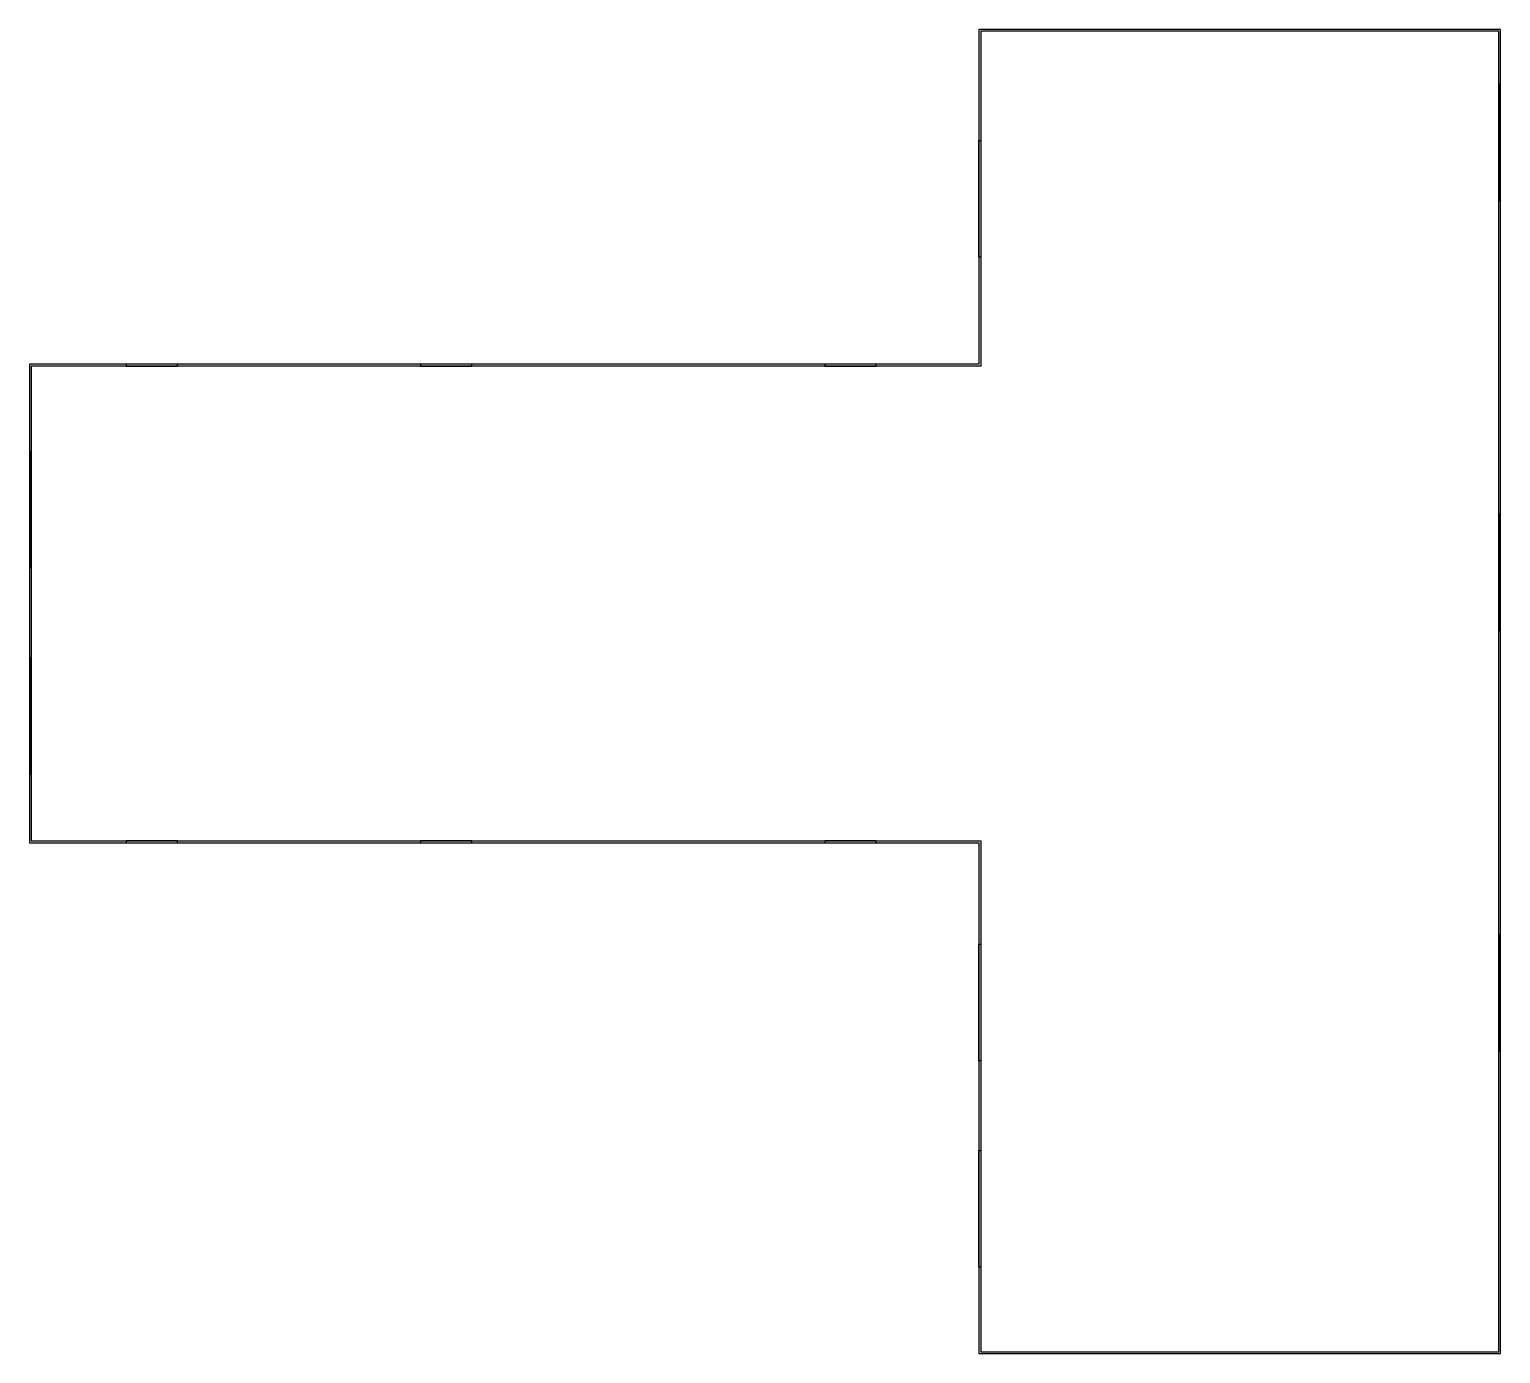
# Model space of a CAD drawing. Header units: millimetres. Extents: x 2254 to 2409, y 889 to 1028.
import ezdxf

# ---------------------------------------------------------------- set-up
doc = ezdxf.new("R2010")
doc.units = ezdxf.units.MM
doc.layers.add('VENTANAS', color=3, linetype='Continuous')

msp = doc.modelspace()

# ---------------------------------------------------------------- linework, layer by layer
for points in [[(2409.39, 888.72), (2409.39, 1028.18), (2354.46, 1028.18), (2354.46, 992.92), (2254.46, 992.92), (2254.46, 942.52), (2354.46, 942.52), (2354.46, 888.72)], [(2409.19, 888.92), (2409.19, 1027.98), (2354.66, 1027.98), (2354.66, 992.72), (2254.66, 992.72), (2254.66, 942.72), (2354.66, 942.72), (2354.66, 888.92)]]:
    msp.add_lwpolyline(points, close=True)
at = {"layer": 'VENTANAS'}
for points in [[(2409.19, 1010.13), (2409.39, 1010.13), (2409.39, 1022.4), (2409.19, 1022.4)], [(2354.46, 1016.49), (2354.66, 1016.49), (2354.66, 1004.21), (2354.46, 1004.21)], [(2264.66, 992.72), (2270.05, 992.72), (2270.05, 992.92), (2264.66, 992.92)], [(2295.65, 992.72), (2301.04, 992.72), (2301.04, 992.92), (2295.65, 992.92)], [(2338.24, 992.72), (2343.63, 992.72), (2343.63, 992.92), (2338.24, 992.92)], [(2254.46, 971.47), (2254.66, 971.47), (2254.66, 983.74), (2254.46, 983.74)], [(2409.19, 964.87), (2409.39, 964.87), (2409.39, 977.14), (2409.19, 977.14)], [(2254.46, 949.74), (2254.66, 949.74), (2254.66, 962.01), (2254.46, 962.01)], [(2264.66, 942.52), (2270.05, 942.52), (2270.05, 942.72), (2264.66, 942.72)], [(2295.65, 942.52), (2301.04, 942.52), (2301.04, 942.72), (2295.65, 942.72)], [(2338.24, 942.52), (2343.63, 942.52), (2343.63, 942.72), (2338.24, 942.72)], [(2409.19, 920.56), (2409.39, 920.56), (2409.39, 932.84), (2409.19, 932.84)], [(2354.46, 931.84), (2354.66, 931.84), (2354.66, 919.57), (2354.46, 919.57)], [(2354.46, 910.11), (2354.66, 910.11), (2354.66, 897.84), (2354.46, 897.84)]]:
    msp.add_lwpolyline(points, close=True, dxfattribs=at)

doc.saveas('drawing.dxf')
